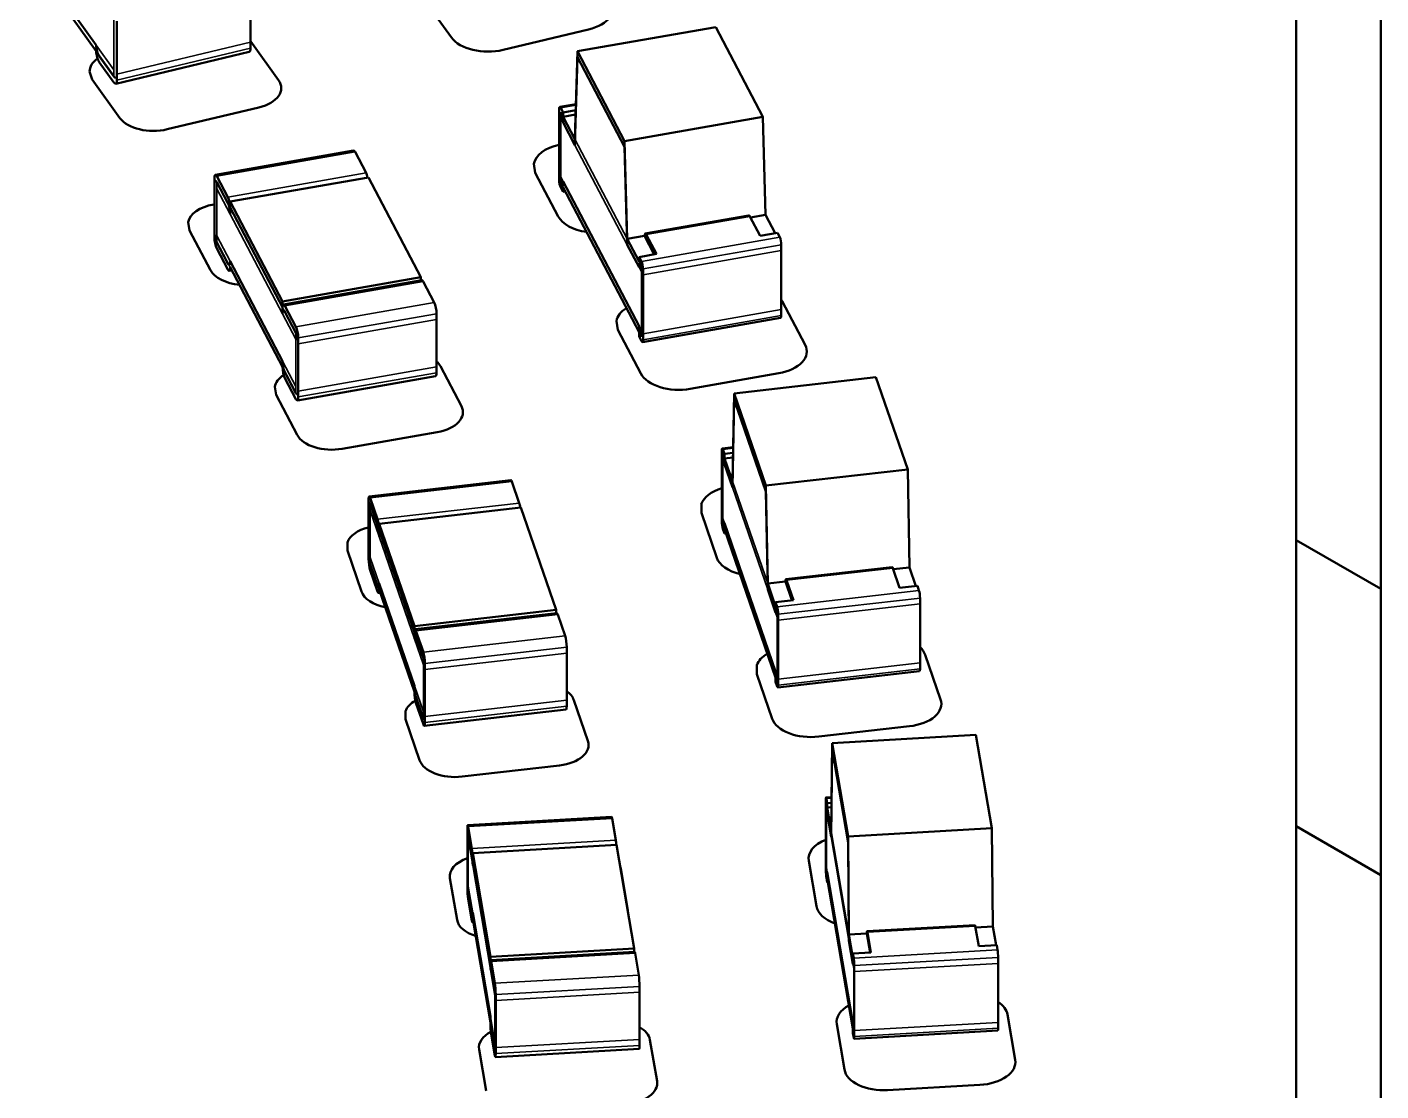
# Model space of a CAD drawing. Header units: inches. Extents: x -20.7 to 49, y -43 to 17.2.
# Drawn here: x -9.324 to -8.438, y -2.054 to -1.358 of the extents above; entities that cross this region are included whole.
import ezdxf

# ---------------------------------------------------------------- set-up
doc = ezdxf.new("R2010")
doc.units = ezdxf.units.IN
doc.header["$MEASUREMENT"] = 0
doc.layers.add('Visible (ANSI)', color=7, linetype='Continuous', lineweight=50)
doc.layers.add('Visible Narrow (ANSI)', color=7, linetype='Continuous', lineweight=35)

msp = doc.modelspace()

# ---------------------------------------------------------------- linework, layer by layer
at = {"layer": 'Visible (ANSI)'}
for p, q in [((-8.43841, -0.33529), (-8.43841, -2.44921)), ((-8.49374, -1.15682), (-8.49374, -2.46564)), ((-9.32359, -1.30733), (-9.27839, -1.37033)), ((-9.32359, -1.31118), (-9.27839, -1.37418)), ((-9.17754, -1.36835), (-9.17754, -1.33363)), ((-9.17754, -1.37221), (-9.17754, -1.33749)), ((-9.04612, -1.36524), (-9.06589, -1.33768)), ((-9.26483, -1.38923), (-9.26483, -1.35451)), ((-9.26483, -1.39308), (-9.26483, -1.35837)), ((-8.95644, -1.35994), (-9.01236, -1.37332)), ((-8.87332, -1.35842), (-8.96374, -1.37426)), ((-8.87332, -1.35842), (-8.84246, -1.41715)), ((-9.17726, -1.36791), (-9.15918, -1.39311)), ((-9.27636, -1.3775), (-9.26687, -1.39073)), ((-9.26563, -1.39542), (-9.17834, -1.37454)), ((-8.96545, -1.43175), (-8.96374, -1.37426)), ((-8.96545, -1.43561), (-8.96374, -1.37811)), ((-8.96374, -1.37426), (-8.93288, -1.43299)), ((-8.96374, -1.37811), (-8.93288, -1.43684)), ((-9.28093, -1.3927), (-9.28273, -1.38748)), ((-9.27636, -1.38136), (-9.26687, -1.39459)), ((-9.26285, -1.4179), (-9.28093, -1.3927)), ((-9.17197, -1.41092), (-9.23198, -1.42528)), ((-8.97574, -1.45461), (-8.97574, -1.41217)), ((-8.97574, -1.45846), (-8.97574, -1.41603)), ((-8.97532, -1.41064), (-8.96477, -1.40879)), ((-8.97471, -1.41124), (-8.97317, -1.41417)), ((-8.97471, -1.4151), (-8.97317, -1.41803)), ((-8.96488, -1.41272), (-8.97317, -1.41417)), ((-8.97317, -1.41707), (-8.97317, -1.41417)), ((-8.97317, -1.41707), (-8.96497, -1.41563)), ((-8.97317, -1.41707), (-8.96545, -1.43175)), ((-8.97317, -1.42092), (-8.97317, -1.41803)), ((-8.97317, -1.42092), (-8.96545, -1.43561)), ((-8.84246, -1.41715), (-8.93288, -1.43299)), ((-8.84246, -1.41715), (-8.84075, -1.48117)), ((-8.93288, -1.43299), (-8.93117, -1.497)), ((-9.2005, -1.45501), (-9.11008, -1.43918)), ((-9.10916, -1.44007), (-9.10196, -1.45378)), ((-8.93288, -1.43684), (-8.93117, -1.50086)), ((-8.99129, -1.45372), (-8.99227, -1.44793)), ((-9.20112, -1.49203), (-9.20112, -1.45731)), ((-9.19958, -1.45591), (-9.19238, -1.46961)), ((-9.19958, -1.45977), (-9.19238, -1.47347)), ((-9.19084, -1.47255), (-9.10042, -1.45671)), ((-9.10042, -1.45671), (-9.06613, -1.52197)), ((-8.97629, -1.48227), (-8.99129, -1.45372)), ((-8.97471, -1.45946), (-8.97317, -1.46239)), ((-8.97317, -1.4595), (-8.92345, -1.55412)), ((-8.97317, -1.46239), (-8.97317, -1.4595)), ((-9.20112, -1.49589), (-9.20112, -1.46117)), ((-8.97471, -1.46331), (-8.97317, -1.46625)), ((-8.97317, -1.46336), (-8.92345, -1.55798)), ((-8.97317, -1.46625), (-8.97317, -1.46336)), ((-8.97177, -1.46601), (-8.97317, -1.46625)), ((-9.20157, -1.47436), (-9.20112, -1.47428)), ((-9.19084, -1.47255), (-9.15655, -1.5378)), ((-9.19084, -1.47689), (-9.19084, -1.47255)), ((-9.19084, -1.47641), (-9.15655, -1.54166)), ((-9.19084, -1.48074), (-9.19084, -1.47641)), ((-9.21731, -1.49137), (-9.21822, -1.48607)), ((-8.91945, -1.49349), (-8.85163, -1.48162)), ((-8.85102, -1.48221), (-8.84434, -1.49494)), ((-8.84075, -1.48117), (-8.85066, -1.4829)), ((-8.84075, -1.48117), (-8.83442, -1.4932)), ((-9.2036, -1.51747), (-9.21731, -1.49137)), ((-8.91986, -1.49502), (-8.93117, -1.497)), ((-8.91986, -1.49502), (-8.91354, -1.50706)), ((-8.91215, -1.50681), (-8.91884, -1.49409)), ((-8.84434, -1.49494), (-8.83303, -1.49296)), ((-8.83303, -1.49296), (-8.83149, -1.49589)), ((-9.19958, -1.4993), (-9.19238, -1.51301)), ((-9.19958, -1.50316), (-9.19238, -1.51687)), ((-8.93117, -1.497), (-8.92345, -1.51169)), ((-8.93117, -1.50086), (-8.92345, -1.51554)), ((-8.83046, -1.54318), (-8.83046, -1.50074)), ((-8.83046, -1.54703), (-8.83046, -1.5046)), ((-9.19084, -1.5116), (-9.15655, -1.57686)), ((-8.92345, -1.50879), (-8.91215, -1.50681)), ((-8.92345, -1.50879), (-8.92191, -1.51173)), ((-8.92345, -1.50879), (-8.92345, -1.51169)), ((-8.92345, -1.51265), (-8.92191, -1.51559)), ((-8.92345, -1.51265), (-8.92345, -1.51554)), ((-9.19146, -1.51776), (-9.18978, -1.51747)), ((-9.19084, -1.51546), (-9.15655, -1.58072)), ((-9.15655, -1.5378), (-9.06613, -1.52197)), ((-9.06613, -1.52412), (-9.06613, -1.52197)), ((-8.92088, -1.55901), (-8.92088, -1.51658)), ((-8.92088, -1.56287), (-8.92088, -1.52044)), ((-9.15593, -1.53984), (-9.06551, -1.52401)), ((-9.06459, -1.5249), (-9.05739, -1.53861)), ((-9.15655, -1.54214), (-9.15655, -1.5378)), ((-8.82991, -1.53769), (-8.81491, -1.56624)), ((-9.15655, -1.546), (-9.15655, -1.54166)), ((-9.15655, -1.54166), (-9.15654, -1.54166)), ((-9.15501, -1.54074), (-9.14781, -1.55444)), ((-9.15501, -1.5446), (-9.14781, -1.5583)), ((-9.05585, -1.5806), (-9.05585, -1.54588)), ((-8.9213, -1.5644), (-8.83088, -1.54857)), ((-9.05585, -1.58446), (-9.05585, -1.54974)), ((-8.93729, -1.5565), (-8.93827, -1.55071)), ((-8.92229, -1.58505), (-8.93729, -1.5565)), ((-8.92345, -1.55412), (-8.92345, -1.55701)), ((-8.92345, -1.55701), (-8.92191, -1.55995)), ((-9.14627, -1.59644), (-9.14627, -1.56172)), ((-9.14627, -1.60029), (-9.14627, -1.56558)), ((-8.92345, -1.55798), (-8.92345, -1.56087)), ((-8.92345, -1.56087), (-8.92191, -1.56381)), ((-9.15501, -1.58414), (-9.14781, -1.59784)), ((-9.05337, -1.58023), (-9.03966, -1.60633)), ((-9.15501, -1.58799), (-9.14781, -1.6017)), ((-9.14689, -1.60259), (-9.05647, -1.58676)), ((-8.83214, -1.58485), (-8.89006, -1.59499)), ((-8.76856, -1.58749), (-8.86123, -1.59813)), ((-8.76856, -1.58749), (-8.74782, -1.64768)), ((-9.16074, -1.59904), (-9.16165, -1.59374)), ((-9.14703, -1.62514), (-9.16074, -1.59904)), ((-8.86239, -1.65554), (-8.86123, -1.59813)), ((-8.86239, -1.6594), (-8.86123, -1.60199)), ((-8.86123, -1.59813), (-8.8405, -1.65832)), ((-8.86123, -1.60199), (-8.8405, -1.66218)), ((-9.0554, -1.62334), (-9.11757, -1.63423)), ((-8.8693, -1.67791), (-8.8693, -1.63547)), ((-8.86901, -1.63396), (-8.86194, -1.63315)), ((-8.86861, -1.63459), (-8.86757, -1.6376)), ((-8.86201, -1.63696), (-8.86757, -1.6376)), ((-8.8693, -1.68176), (-8.8693, -1.63933)), ((-8.86861, -1.63845), (-8.86757, -1.64146)), ((-8.86757, -1.64049), (-8.86757, -1.6376)), ((-8.86757, -1.64049), (-8.86207, -1.63986)), ((-8.86757, -1.64049), (-8.86239, -1.65554)), ((-8.86757, -1.64435), (-8.86757, -1.64146)), ((-8.86757, -1.64435), (-8.86239, -1.6594)), ((-9.09989, -1.66536), (-9.00721, -1.65472)), ((-8.74782, -1.64768), (-8.8405, -1.65832)), ((-8.74782, -1.64768), (-8.74667, -1.71178)), ((-9.00661, -1.65566), (-9.00177, -1.6697)), ((-8.8405, -1.65832), (-8.83934, -1.72242)), ((-8.8405, -1.66218), (-8.83934, -1.72628)), ((-9.10032, -1.70235), (-9.10032, -1.66763)), ((-9.10032, -1.7062), (-9.10032, -1.67149)), ((-9.09928, -1.6663), (-9.09444, -1.68034)), ((-9.09928, -1.67016), (-9.09444, -1.6842)), ((-9.0934, -1.68335), (-9.00073, -1.67271)), ((-9.00073, -1.67271), (-8.97769, -1.73959)), ((-8.88274, -1.6762), (-8.88274, -1.67038)), ((-8.87266, -1.70546), (-8.88274, -1.6762)), ((-9.0934, -1.68335), (-9.07036, -1.75024)), ((-9.0934, -1.68769), (-9.0934, -1.68335)), ((-9.0934, -1.68721), (-9.07036, -1.75409)), ((-9.0934, -1.69155), (-9.0934, -1.68721)), ((-8.86861, -1.68281), (-8.86757, -1.68582)), ((-8.86861, -1.68666), (-8.86757, -1.68967)), ((-8.86757, -1.68292), (-8.83416, -1.7799)), ((-8.86757, -1.68582), (-8.86757, -1.68292)), ((-8.86757, -1.68678), (-8.83416, -1.78376)), ((-8.86757, -1.68967), (-8.86757, -1.68678)), ((-8.86661, -1.68956), (-8.86757, -1.68967)), ((-9.11419, -1.70083), (-9.11419, -1.69551)), ((-8.49374, -1.694), (-8.43841, -1.72594)), ((-9.10497, -1.72759), (-9.11419, -1.70083)), ((-9.09928, -1.7097), (-9.09444, -1.72374)), ((-9.09928, -1.71355), (-9.09444, -1.7276)), ((-8.82747, -1.71958), (-8.75797, -1.71159)), ((-8.75756, -1.71222), (-8.75307, -1.72526)), ((-8.74667, -1.71178), (-8.7573, -1.713)), ((-8.74667, -1.71178), (-8.74244, -1.72404)), ((-9.0934, -1.72241), (-9.07036, -1.78929)), ((-8.82776, -1.72109), (-8.83934, -1.72242)), ((-8.83934, -1.72242), (-8.83416, -1.73747)), ((-8.82776, -1.72109), (-8.82353, -1.73335)), ((-8.82257, -1.73324), (-8.82707, -1.7202)), ((-8.75307, -1.72526), (-8.74149, -1.72393)), ((-8.74149, -1.72393), (-8.74045, -1.72694)), ((-9.09383, -1.72854), (-9.09267, -1.72841)), ((-9.0934, -1.72627), (-9.07036, -1.79315)), ((-8.83934, -1.72628), (-8.83416, -1.74133)), ((-8.83416, -1.73457), (-8.82257, -1.73324)), ((-8.83416, -1.73457), (-8.83312, -1.73758)), ((-8.83416, -1.73457), (-8.83416, -1.73747)), ((-8.73976, -1.77427), (-8.73976, -1.73184)), ((-9.07036, -1.75024), (-8.97769, -1.73959)), ((-9.06993, -1.7523), (-8.97726, -1.74166)), ((-8.97769, -1.74171), (-8.97769, -1.73959)), ((-8.97665, -1.7426), (-8.97181, -1.75665)), ((-8.83416, -1.73843), (-8.83312, -1.74144)), ((-8.83416, -1.73843), (-8.83416, -1.74133)), ((-8.83243, -1.78492), (-8.83243, -1.74248)), ((-8.73976, -1.77813), (-8.73976, -1.7357)), ((-9.07036, -1.75457), (-9.07036, -1.75024)), ((-8.83243, -1.78877), (-8.83243, -1.74634)), ((-9.07036, -1.75843), (-9.07036, -1.75409)), ((-9.07036, -1.75409), (-9.07035, -1.75409)), ((-9.06932, -1.75324), (-9.06449, -1.76729)), ((-9.06932, -1.7571), (-9.06449, -1.77115)), ((-8.97078, -1.79871), (-8.97078, -1.764)), ((-8.97078, -1.80257), (-8.97078, -1.76785)), ((-8.7364, -1.7689), (-8.72632, -1.79816)), ((-9.06345, -1.80936), (-9.06345, -1.77464)), ((-9.06345, -1.81321), (-9.06345, -1.7785)), ((-8.84645, -1.78154), (-8.84645, -1.77572)), ((-8.83637, -1.8108), (-8.84645, -1.78154)), ((-8.83416, -1.7799), (-8.83416, -1.78279)), ((-8.83416, -1.78279), (-8.83312, -1.7858)), ((-8.83416, -1.78376), (-8.83416, -1.78665)), ((-8.83416, -1.78665), (-8.83312, -1.78966)), ((-8.83272, -1.79029), (-8.74004, -1.77964)), ((-9.06932, -1.79664), (-9.06449, -1.81069)), ((-9.06932, -1.8005), (-9.06449, -1.81454)), ((-9.06388, -1.81548), (-8.97121, -1.80484)), ((-8.96612, -1.79855), (-8.9569, -1.8253)), ((-9.07617, -1.81119), (-9.07617, -1.80587)), ((-9.06695, -1.83794), (-9.07617, -1.81119)), ((-8.74662, -1.8157), (-8.80599, -1.82252)), ((-8.7032, -1.82137), (-8.79723, -1.82672)), ((-8.7032, -1.82137), (-8.69278, -1.88245)), ((-8.79781, -1.88408), (-8.79723, -1.82672)), ((-8.79781, -1.88794), (-8.79723, -1.83058)), ((-8.79723, -1.82672), (-8.78681, -1.8878)), ((-8.79723, -1.83058), (-8.78681, -1.89165)), ((-8.97546, -1.84134), (-9.03918, -1.84865)), ((-8.80128, -1.90616), (-8.80128, -1.86372)), ((-8.80128, -1.91001), (-8.80128, -1.86758)), ((-8.80113, -1.86222), (-8.79759, -1.86202)), ((-8.80093, -1.86287), (-8.80041, -1.86592)), ((-8.80093, -1.86672), (-8.80041, -1.86978)), ((-8.79762, -1.86576), (-8.80041, -1.86592)), ((-8.80041, -1.86881), (-8.80041, -1.86592)), ((-9.03548, -1.88039), (-8.94145, -1.87504)), ((-8.94115, -1.87601), (-8.93872, -1.89026)), ((-8.80041, -1.86881), (-8.79765, -1.86866)), ((-8.80041, -1.86881), (-8.79781, -1.88408)), ((-8.80041, -1.87267), (-8.80041, -1.86978)), ((-8.80041, -1.87267), (-8.79781, -1.88794)), ((-9.0357, -1.91736), (-9.0357, -1.88264)), ((-9.03518, -1.88135), (-9.03275, -1.89561)), ((-9.03518, -1.88521), (-9.03275, -1.89946)), ((-8.69278, -1.88245), (-8.78681, -1.8878)), ((-8.69278, -1.88245), (-8.6922, -1.9466)), ((-8.49374, -1.88114), (-8.43841, -1.91308)), ((-9.0357, -1.92122), (-9.0357, -1.8865)), ((-9.03223, -1.89866), (-8.93819, -1.89331)), ((-8.93819, -1.89331), (-8.92662, -1.96118)), ((-8.78681, -1.8878), (-8.78623, -1.95195)), ((-8.78681, -1.89165), (-8.78623, -1.9558)), ((-9.03223, -1.89866), (-9.02065, -1.96652)), ((-9.03223, -1.903), (-9.03223, -1.89866)), ((-9.03223, -1.90252), (-9.02065, -1.97038)), ((-9.03223, -1.90686), (-9.03223, -1.90252)), ((-8.93546, -1.90878), (-8.93083, -1.93592)), ((-8.80742, -1.93344), (-8.81248, -1.90375)), ((-8.80093, -1.91109), (-8.80041, -1.91414)), ((-8.80041, -1.91125), (-8.78363, -2.00965)), ((-8.80041, -1.91414), (-8.80041, -1.91125)), ((-9.04249, -1.94227), (-9.04712, -1.91513)), ((-8.80093, -1.91494), (-8.80041, -1.918)), ((-8.80041, -1.9151), (-8.78363, -2.0135)), ((-8.80041, -1.918), (-8.80041, -1.9151)), ((-8.79992, -1.91797), (-8.80041, -1.918)), ((-9.03518, -1.92475), (-9.03275, -1.939)), ((-9.03518, -1.92861), (-9.03275, -1.94286)), ((-9.03223, -1.93772), (-9.02065, -2.00558)), ((-9.03245, -1.94383), (-9.03185, -1.94379)), ((-9.03223, -1.94157), (-9.02065, -2.00944)), ((-8.77433, -1.94978), (-8.70381, -1.94577)), ((-8.7036, -1.94641), (-8.70135, -1.95964)), ((-8.6922, -1.9466), (-8.70346, -1.94724)), ((-8.6922, -1.9466), (-8.69008, -1.959)), ((-8.77448, -1.95128), (-8.78623, -1.95195)), ((-8.78623, -1.95195), (-8.78363, -1.96721)), ((-8.78623, -1.9558), (-8.78363, -1.97107)), ((-8.77448, -1.95128), (-8.77236, -1.96368)), ((-8.77187, -1.96365), (-8.77413, -1.95042)), ((-9.02065, -1.96652), (-8.92662, -1.96118)), ((-9.02043, -1.96861), (-8.9264, -1.96326)), ((-8.92662, -1.96327), (-8.92662, -1.96118)), ((-8.9261, -1.96423), (-8.92367, -1.97848)), ((-8.78363, -1.96432), (-8.77187, -1.96365)), ((-8.78363, -1.96432), (-8.78311, -1.96738)), ((-8.78363, -1.96432), (-8.78363, -1.96721)), ((-8.70135, -1.95964), (-8.68959, -1.95897)), ((-8.68959, -1.95897), (-8.68907, -1.96203)), ((-9.02065, -1.97086), (-9.02065, -1.96652)), ((-9.02065, -1.97472), (-9.02065, -1.97038)), ((-9.02065, -1.97038), (-9.02065, -1.97038)), ((-9.02013, -1.96958), (-9.0177, -1.98383)), ((-9.02013, -1.97343), (-9.0177, -1.98768)), ((-8.78363, -1.96818), (-8.78311, -1.97123)), ((-8.78363, -1.96818), (-8.78363, -1.97107)), ((-8.78276, -2.01474), (-8.78276, -1.9723)), ((-8.68872, -2.00939), (-8.68872, -1.96696)), ((-8.68872, -2.01325), (-8.68872, -1.97081)), ((-8.78276, -2.01859), (-8.78276, -1.97616)), ((-9.01718, -2.02594), (-9.01718, -1.99122)), ((-8.92314, -2.02059), (-8.92314, -1.98587)), ((-8.92314, -2.02445), (-8.92314, -1.98973)), ((-9.01718, -2.0298), (-9.01718, -1.99508)), ((-8.68259, -2.00429), (-8.67752, -2.03398)), ((-9.02013, -2.01297), (-9.0177, -2.02722)), ((-9.02013, -2.01683), (-9.0177, -2.03108)), ((-8.78919, -2.04032), (-8.79425, -2.01063)), ((-8.78363, -2.00965), (-8.78363, -2.01254)), ((-8.78363, -2.01254), (-8.78311, -2.01559)), ((-8.78363, -2.0135), (-8.78363, -2.0164)), ((-8.78363, -2.0164), (-8.78311, -2.01945)), ((-8.7829, -2.0201), (-8.68887, -2.01475)), ((-9.0174, -2.03205), (-8.92336, -2.0267)), ((-8.91635, -2.02075), (-8.91172, -2.0479)), ((-9.02339, -2.05424), (-9.02802, -2.0271)), ((-8.7007, -2.05028), (-8.76094, -2.05371))]:
    msp.add_line(p, q, dxfattribs=at)
for centre, major_axis, ratio, start_param, end_param in [((-8.96633, -1.34616), (0.02584, 0), 0.57735, 5.105089, 6.675885), ((-9.27636, -1.37316), (0.00124, -0.00517), 0.31246, 4.059125, 5.629922), ((-9.19909, -1.37312), (0.02362, 0), 0.57735, 0.392702, 0.422), ((-9.02225, -1.35954), (-0.02584, 0), 0.57735, 0.3927, 1.963496), ((-9.2591, -1.38748), (-0.02362, 0), 0.57735, 5.607017, 6.283175), ((-9.27636, -1.37702), (0.00124, -0.00517), 0.31246, 4.059125, 5.629922), ((-9.17957, -1.36937), (0.00124, -0.00517), 0.31246, 0, 0.917533), ((-9.26687, -1.38639), (0.00124, -0.00517), 0.31246, 5.629922, 7.200718), ((-9.26687, -1.39025), (0.00124, -0.00517), 0.31246, 5.629922, 7.200718), ((-9.18101, -1.39832), (0.02362, 0), 0.57735, 5.105098, 6.675872), ((-8.97471, -1.41413), (-0.00061, 0.00349), 0.237016, 5.64681, 7.217607), ((-8.97471, -1.41799), (-0.00061, 0.00349), 0.237016, 5.64681, 7.217607), ((-9.24102, -1.41268), (-0.02362, 0), 0.57735, 0.392702, 1.96349), ((-9.10916, -1.44441), (-0.00092, 0.00524), 0.237016, 5.64681, 6.283185), ((-8.96656, -1.44939), (-0.02584, 0), 0.57735, 5.075455, 6.185017), ((-9.19958, -1.46025), (-0.00092, 0.00524), 0.237016, 5.64681, 7.217607), ((-9.19958, -1.46411), (-0.00092, 0.00524), 0.237016, 5.64681, 7.217607), ((-9.10196, -1.45812), (-0.00092, 0.00524), 0.237016, 4.923935, 5.64681), ((-8.97471, -1.45656), (0.00061, -0.00349), 0.237016, 4.076014, 5.64681), ((-8.97471, -1.46042), (0.00061, -0.00349), 0.237016, 4.076014, 5.64681), ((-9.19471, -1.48741), (-0.02362, 0), 0.57735, 5.006908, 6.185014), ((-9.19238, -1.47395), (-0.00092, 0.00524), 0.237016, 4.076014, 5.64681), ((-9.19238, -1.47781), (-0.00092, 0.00524), 0.237016, 4.076014, 5.64681), ((-8.95156, -1.47794), (-0.02584, 0), 0.57735, 0.294516, 1.322696), ((-8.85102, -1.48511), (-0.00061, 0.00349), 0.237016, 5.64681, 6.283185), ((-9.19958, -1.49496), (0.00092, -0.00524), 0.237016, 4.076014, 5.64681), ((-9.19958, -1.49882), (0.00092, -0.00524), 0.237016, 4.076014, 5.64681), ((-8.91884, -1.49698), (-0.00061, 0.00349), 0.237016, 5.64681, 7.217607), ((-8.83149, -1.49879), (-0.00061, 0.00349), 0.237016, 4.076014, 5.64681), ((-9.19238, -1.50867), (0.00092, -0.00524), 0.237016, 5.64681, 7.217607), ((-8.92191, -1.51462), (-0.00061, 0.00349), 0.237016, 4.076014, 5.64681), ((-9.181, -1.51351), (-0.02362, 0), 0.57735, 0.294533, 1.409426), ((-9.19238, -1.51253), (0.00092, -0.00524), 0.237016, 5.64681, 7.217607), ((-8.92191, -1.51848), (-0.00061, 0.00349), 0.237016, 4.076014, 5.64681), ((-9.06459, -1.52924), (-0.00092, 0.00524), 0.237016, 5.64681, 6.283185), ((-9.15501, -1.54508), (-0.00092, 0.00524), 0.237016, 5.64681, 7.217607), ((-9.05739, -1.54295), (-0.00092, 0.00524), 0.237016, 4.076014, 5.64681), ((-8.85464, -1.54202), (0.02584, 0), 0.57735, 0.294516, 0.360499), ((-9.15501, -1.54894), (-0.00092, 0.00524), 0.237016, 5.64681, 7.217607), ((-8.91256, -1.55217), (-0.02584, 0), 0.57735, 5.549541, 6.185017), ((-8.83149, -1.54508), (0.00061, -0.00349), 0.237016, 0, 0.934421), ((-9.14781, -1.55878), (-0.00092, 0.00524), 0.237016, 4.076014, 5.64681), ((-9.14781, -1.56264), (-0.00092, 0.00524), 0.237016, 4.076014, 5.64681), ((-8.92191, -1.55706), (0.00061, -0.00349), 0.237016, 5.64681, 7.217607), ((-8.92191, -1.56091), (0.00061, -0.00349), 0.237016, 5.64681, 7.217607), ((-8.83964, -1.57057), (0.02584, 0), 0.57735, 5.006909, 6.577711), ((-9.15501, -1.5798), (0.00092, -0.00524), 0.237016, 4.076014, 5.64681), ((-9.15501, -1.58365), (0.00092, -0.00524), 0.237016, 4.076014, 5.64681), ((-9.05739, -1.58152), (0.00092, -0.00524), 0.237016, 0, 0.934421), ((-9.07598, -1.58419), (0.02362, 0), 0.57735, 0.294533, 0.550841), ((-9.13814, -1.59508), (-0.02362, 0), 0.57735, 5.554697, 6.185014), ((-8.89756, -1.58072), (-0.02584, 0), 0.57735, 0.294516, 1.865335), ((-9.14781, -1.5935), (0.00092, -0.00524), 0.237016, 5.64681, 7.217607), ((-9.14781, -1.59736), (0.00092, -0.00524), 0.237016, 5.64681, 7.217607), ((-9.06226, -1.61029), (0.02362, 0), 0.57735, 5.006922, 6.577703), ((-9.12442, -1.62118), (-0.02362, 0), 0.57735, 0.294533, 1.865314), ((-8.86861, -1.63748), (-0.0004, 0.00352), 0.159291, 5.65853, 7.229327), ((-8.86861, -1.64134), (-0.0004, 0.00352), 0.159291, 5.65853, 7.229327), ((-9.00661, -1.66), (-0.00061, 0.00528), 0.159291, 5.65853, 6.283185), ((-8.8574, -1.67329), (-0.02584, 0), 0.57735, 5.191031, 6.086839), ((-9.09928, -1.67064), (-0.00061, 0.00528), 0.159291, 5.65853, 7.229327), ((-9.09928, -1.6745), (-0.00061, 0.00528), 0.159291, 5.65853, 7.229327), ((-9.00177, -1.67404), (-0.00061, 0.00528), 0.159291, 4.940715, 5.65853), ((-9.09444, -1.68468), (-0.00061, 0.00528), 0.159291, 4.087734, 5.65853), ((-8.86861, -1.67991), (0.0004, -0.00352), 0.159291, 4.087734, 5.65853), ((-8.86861, -1.68377), (0.0004, -0.00352), 0.159291, 4.087734, 5.65853), ((-9.09102, -1.69817), (-0.02362, 0), 0.57735, 5.116841, 6.086833), ((-9.09444, -1.68854), (-0.00061, 0.00528), 0.159291, 4.087734, 5.65853), ((-9.09928, -1.70536), (0.00061, -0.00528), 0.159291, 4.087734, 5.65853), ((-9.09928, -1.70921), (0.00061, -0.00528), 0.159291, 4.087734, 5.65853), ((-8.84732, -1.70255), (-0.02584, 0), 0.57735, 0.196347, 1.169679), ((-8.75756, -1.71511), (-0.0004, 0.00352), 0.159291, 5.65853, 6.283185), ((-9.09444, -1.7194), (0.00061, -0.00528), 0.159291, 5.65853, 7.229327), ((-8.82707, -1.7231), (-0.0004, 0.00352), 0.159291, 5.65853, 7.229327), ((-9.0818, -1.72492), (-0.02362, 0), 0.57735, 0.196351, 1.24257), ((-9.09444, -1.72326), (0.00061, -0.00528), 0.159291, 5.65853, 7.229327), ((-8.74045, -1.72983), (-0.0004, 0.00352), 0.159291, 4.087734, 5.65853), ((-8.97665, -1.74694), (-0.00061, 0.00528), 0.159291, 5.65853, 6.283185), ((-8.83312, -1.74048), (-0.0004, 0.00352), 0.159291, 4.087734, 5.65853), ((-8.83312, -1.74433), (-0.0004, 0.00352), 0.159291, 4.087734, 5.65853), ((-9.06932, -1.75758), (-0.00061, 0.00528), 0.159291, 5.65853, 7.229327), ((-9.06932, -1.76144), (-0.00061, 0.00528), 0.159291, 5.65853, 7.229327), ((-8.97181, -1.76099), (-0.00061, 0.00528), 0.159291, 4.087734, 5.65853), ((-9.06449, -1.77163), (-0.00061, 0.00528), 0.159291, 4.087734, 5.65853), ((-8.82111, -1.77863), (-0.02584, 0), 0.57735, 5.5062, 6.086839), ((-8.76174, -1.77181), (0.02584, 0), 0.57735, 0.196347, 0.553373), ((-9.06449, -1.77549), (-0.00061, 0.00528), 0.159291, 4.087734, 5.65853), ((-8.74045, -1.77612), (0.0004, -0.00352), 0.159291, 0, 0.946141), ((-8.83312, -1.78291), (0.0004, -0.00352), 0.159291, 5.65853, 7.229327), ((-9.06932, -1.7923), (0.00061, -0.00528), 0.159291, 4.087734, 5.65853), ((-9.06932, -1.79616), (0.00061, -0.00528), 0.159291, 4.087734, 5.65853), ((-8.98929, -1.80121), (0.02362, 0), 0.57735, 0.196351, 0.670204), ((-8.83312, -1.78677), (0.0004, -0.00352), 0.159291, 5.65853, 7.229327), ((-9.053, -1.80853), (-0.02362, 0), 0.57735, 5.50022, 6.086833), ((-8.97181, -1.79956), (0.00061, -0.00528), 0.159291, 0, 0.946141), ((-8.75166, -1.80107), (0.02584, 0), 0.57735, 4.908736, 6.479537), ((-9.06449, -1.80635), (0.00061, -0.00528), 0.159291, 5.65853, 7.229327), ((-9.06449, -1.8102), (0.00061, -0.00528), 0.159291, 5.65853, 7.229327), ((-8.81103, -1.80789), (-0.02584, 0), 0.57735, 0.196347, 1.767148), ((-8.98007, -1.82796), (0.02362, 0), 0.57735, 4.908752, 6.479522), ((-9.04378, -1.83528), (-0.02362, 0), 0.57735, 0.196351, 1.767145), ((-8.80093, -1.86576), (-0.0002, 0.00354), 0.080031, 5.665428, 7.236225), ((-8.80093, -1.86962), (-0.0002, 0.00354), 0.080031, 5.665428, 7.236225), ((-8.94115, -1.88035), (-0.0003, 0.00531), 0.080031, 5.665428, 6.283185), ((-9.03518, -1.88569), (-0.0003, 0.00531), 0.080031, 5.665428, 7.236225), ((-9.03518, -1.88955), (-0.0003, 0.00531), 0.080031, 5.665428, 7.236225), ((-8.93872, -1.8946), (-0.0003, 0.00531), 0.080031, 4.950607, 5.665428), ((-8.78677, -1.90229), (-0.02584, 0), 0.57735, 5.308653, 6.381373), ((-9.02361, -1.91379), (-0.02362, 0), 0.57735, 5.249571, 6.38136), ((-9.03275, -1.89995), (-0.0003, 0.00531), 0.080031, 4.094632, 5.665428), ((-9.03275, -1.9038), (-0.0003, 0.00531), 0.080031, 4.094632, 5.665428), ((-8.95897, -1.91011), (0.02362, 0), 0.57735, 0.098185, 0.189841), ((-8.80093, -1.90819), (0.0002, -0.00354), 0.080031, 4.094632, 5.665428), ((-8.80093, -1.91205), (0.0002, -0.00354), 0.080031, 4.094632, 5.665428), ((-9.03518, -1.92041), (0.0003, -0.00531), 0.080031, 4.094632, 5.665428), ((-9.03518, -1.92427), (0.0003, -0.00531), 0.080031, 4.094632, 5.665428), ((-9.03275, -1.93466), (0.0003, -0.00531), 0.080031, 5.665428, 7.236225), ((-8.95433, -1.93726), (0.02362, 0), 0.57735, 0.006543, 0.098175), ((-8.78171, -1.93198), (-0.02584, 0), 0.57735, 0.098162, 1.013397), ((-9.01898, -1.94093), (-0.02362, 0), 0.57735, 0.098185, 1.071418), ((-9.03275, -1.93852), (0.0003, -0.00531), 0.080031, 5.665428, 7.236225), ((-8.7036, -1.9493), (-0.0002, 0.00354), 0.080031, 5.665428, 6.283185), ((-8.77413, -1.95331), (-0.0002, 0.00354), 0.080031, 5.665428, 7.236225), ((-8.9261, -1.96857), (-0.0003, 0.00531), 0.080031, 5.665428, 6.283185), ((-8.68907, -1.96492), (-0.0002, 0.00354), 0.080031, 4.094632, 5.665428), ((-9.02013, -1.97392), (-0.0003, 0.00531), 0.080031, 5.665428, 7.236225), ((-9.02013, -1.97777), (-0.0003, 0.00531), 0.080031, 5.665428, 7.236225), ((-8.78311, -1.97027), (-0.0002, 0.00354), 0.080031, 4.094632, 5.665428), ((-8.78311, -1.97413), (-0.0002, 0.00354), 0.080031, 4.094632, 5.665428), ((-8.92367, -1.98282), (-0.0003, 0.00531), 0.080031, 4.094632, 5.665428), ((-9.0177, -1.98817), (-0.0003, 0.00531), 0.080031, 4.094632, 5.665428), ((-9.0177, -1.99202), (-0.0003, 0.00531), 0.080031, 4.094632, 5.665428), ((-8.76854, -2.00917), (-0.02584, 0), 0.57735, 5.466134, 6.381373), ((-8.7083, -2.00575), (0.02584, 0), 0.57735, 0.098162, 0.711173), ((-9.02013, -2.00863), (0.0003, -0.00531), 0.080031, 4.094632, 5.665428), ((-9.00451, -2.02576), (-0.02362, 0), 0.57735, 5.444297, 6.38136), ((-9.02013, -2.01249), (0.0003, -0.00531), 0.080031, 4.094632, 5.665428), ((-8.93986, -2.02209), (0.02362, 0), 0.57735, 0.098185, 0.784486), ((-8.78311, -2.0127), (0.0002, -0.00354), 0.080031, 5.665428, 7.236225), ((-8.68907, -2.01121), (0.0002, -0.00354), 0.080031, 0, 0.953039), ((-9.0177, -2.02288), (0.0003, -0.00531), 0.080031, 5.665428, 7.236225), ((-8.92367, -2.02139), (0.0003, -0.00531), 0.080031, 0, 0.953039), ((-8.78311, -2.01656), (0.0002, -0.00354), 0.080031, 5.665428, 7.236225), ((-9.0177, -2.02674), (0.0003, -0.00531), 0.080031, 5.665428, 7.236225), ((-8.70323, -2.03544), (0.02584, 0), 0.57735, 4.810548, 6.381373), ((-8.76347, -2.03886), (-0.02584, 0), 0.57735, 0.098162, 1.668981), ((-8.93523, -2.04923), (0.02362, 0), 0.57735, 4.810561, 6.38136)]:
    msp.add_ellipse(centre, major_axis=major_axis, ratio=ratio, start_param=start_param, end_param=end_param, dxfattribs=at)
at = {"layer": 'Visible Narrow (ANSI)'}
for p, q in [((-9.26687, -1.38639), (-9.26687, -1.35168)), ((-9.26687, -1.39025), (-9.26687, -1.35553)), ((-9.27839, -1.37033), (-9.26687, -1.38639)), ((-9.26483, -1.38923), (-9.17754, -1.36835)), ((-9.27839, -1.37418), (-9.26687, -1.39025)), ((-9.26483, -1.39308), (-9.17754, -1.37221)), ((-8.97471, -1.41124), (-8.96479, -1.4095)), ((-8.97471, -1.41413), (-8.97317, -1.41707)), ((-8.97471, -1.45656), (-8.97471, -1.41413)), ((-8.97471, -1.41799), (-8.97317, -1.42092)), ((-8.97471, -1.46042), (-8.97471, -1.41799)), ((-8.93117, -1.497), (-8.96545, -1.43175)), ((-9.19958, -1.45591), (-9.10916, -1.44007)), ((-8.93117, -1.50086), (-8.96545, -1.43561)), ((-9.19958, -1.49496), (-9.19958, -1.46025)), ((-9.19958, -1.46025), (-9.19084, -1.47689)), ((-9.19238, -1.46961), (-9.10196, -1.45378)), ((-8.97471, -1.45656), (-8.97317, -1.4595)), ((-8.97471, -1.46042), (-8.97317, -1.46336)), ((-9.19958, -1.49882), (-9.19958, -1.46411)), ((-9.19958, -1.46411), (-9.19084, -1.48074)), ((-9.19084, -1.47689), (-9.15655, -1.54214)), ((-9.19084, -1.48074), (-9.15655, -1.546)), ((-8.91884, -1.49409), (-8.85102, -1.48221)), ((-9.19958, -1.49496), (-9.19084, -1.5116)), ((-8.92191, -1.51173), (-8.83149, -1.49589)), ((-9.19958, -1.49882), (-9.19084, -1.51546)), ((-8.92088, -1.51658), (-8.83046, -1.50074)), ((-8.92088, -1.52044), (-8.83046, -1.5046)), ((-8.92345, -1.51169), (-8.92191, -1.51462)), ((-8.92345, -1.51554), (-8.92191, -1.51848)), ((-8.92191, -1.55706), (-8.92191, -1.51462)), ((-8.92191, -1.56091), (-8.92191, -1.51848)), ((-9.15501, -1.54074), (-9.06459, -1.5249)), ((-9.14781, -1.55444), (-9.05739, -1.53861)), ((-9.15655, -1.54214), (-9.14781, -1.55878)), ((-9.15655, -1.546), (-9.14781, -1.56264)), ((-9.14627, -1.56172), (-9.05585, -1.54588)), ((-8.92088, -1.55901), (-8.83046, -1.54318)), ((-8.92088, -1.56287), (-8.83046, -1.54703)), ((-9.14627, -1.56558), (-9.05585, -1.54974)), ((-8.92345, -1.55412), (-8.92191, -1.55706)), ((-9.14781, -1.5935), (-9.14781, -1.55878)), ((-9.14781, -1.59736), (-9.14781, -1.56264)), ((-8.92345, -1.55798), (-8.92191, -1.56091)), ((-9.15655, -1.57686), (-9.14781, -1.5935)), ((-9.15655, -1.58072), (-9.14781, -1.59736)), ((-9.14627, -1.59644), (-9.05585, -1.5806)), ((-9.14627, -1.60029), (-9.05585, -1.58446)), ((-8.86861, -1.63459), (-8.86195, -1.63382)), ((-8.86861, -1.63748), (-8.86757, -1.64049)), ((-8.86861, -1.67991), (-8.86861, -1.63748)), ((-8.86861, -1.64134), (-8.86757, -1.64435)), ((-8.86861, -1.68377), (-8.86861, -1.64134)), ((-9.09928, -1.6663), (-9.00661, -1.65566)), ((-8.83934, -1.72242), (-8.86239, -1.65554)), ((-8.83934, -1.72628), (-8.86239, -1.6594)), ((-9.09928, -1.70536), (-9.09928, -1.67064)), ((-9.09928, -1.67064), (-9.0934, -1.68769)), ((-9.09444, -1.68034), (-9.00177, -1.6697)), ((-9.09928, -1.70921), (-9.09928, -1.6745)), ((-9.09928, -1.6745), (-9.0934, -1.69155)), ((-8.86861, -1.67991), (-8.86757, -1.68292)), ((-9.0934, -1.68769), (-9.07036, -1.75457)), ((-8.86861, -1.68377), (-8.86757, -1.68678)), ((-9.0934, -1.69155), (-9.07036, -1.75843)), ((-9.09928, -1.70536), (-9.0934, -1.72241)), ((-9.09928, -1.70921), (-9.0934, -1.72627)), ((-8.82707, -1.7202), (-8.75756, -1.71222)), ((-8.83312, -1.73758), (-8.74045, -1.72694)), ((-8.83243, -1.74248), (-8.73976, -1.73184)), ((-9.06932, -1.75324), (-8.97665, -1.7426)), ((-8.83416, -1.73747), (-8.83312, -1.74048)), ((-8.83416, -1.74133), (-8.83312, -1.74433)), ((-8.83312, -1.78291), (-8.83312, -1.74048)), ((-8.83243, -1.74634), (-8.73976, -1.7357)), ((-8.83312, -1.78677), (-8.83312, -1.74433)), ((-9.07036, -1.75457), (-9.06449, -1.77163)), ((-9.07036, -1.75843), (-9.06449, -1.77549)), ((-9.06449, -1.76729), (-8.97181, -1.75665)), ((-9.06345, -1.77464), (-8.97078, -1.764)), ((-9.06345, -1.7785), (-8.97078, -1.76785)), ((-9.06449, -1.80635), (-9.06449, -1.77163)), ((-9.06449, -1.8102), (-9.06449, -1.77549)), ((-8.83243, -1.78492), (-8.73976, -1.77427)), ((-8.83243, -1.78877), (-8.73976, -1.77813)), ((-8.83416, -1.7799), (-8.83312, -1.78291)), ((-8.83416, -1.78376), (-8.83312, -1.78677)), ((-9.07036, -1.78929), (-9.06449, -1.80635)), ((-9.07036, -1.79315), (-9.06449, -1.8102)), ((-9.06345, -1.80936), (-8.97078, -1.79871)), ((-9.06345, -1.81321), (-8.97078, -1.80257)), ((-8.80093, -1.86287), (-8.79759, -1.86268)), ((-8.80093, -1.86576), (-8.80041, -1.86881)), ((-8.80093, -1.90819), (-8.80093, -1.86576)), ((-9.03518, -1.88135), (-8.94115, -1.87601)), ((-8.80093, -1.86962), (-8.80041, -1.87267)), ((-8.80093, -1.91205), (-8.80093, -1.86962)), ((-8.78623, -1.95195), (-8.79781, -1.88408)), ((-9.03518, -1.92041), (-9.03518, -1.88569)), ((-9.03518, -1.88569), (-9.03223, -1.903)), ((-9.03518, -1.92427), (-9.03518, -1.88955)), ((-9.03518, -1.88955), (-9.03223, -1.90686)), ((-9.03275, -1.89561), (-8.93872, -1.89026)), ((-8.78623, -1.9558), (-8.79781, -1.88794)), ((-9.03223, -1.903), (-9.02065, -1.97086)), ((-9.03223, -1.90686), (-9.02065, -1.97472)), ((-8.80093, -1.90819), (-8.80041, -1.91125)), ((-9.03518, -1.92041), (-9.03223, -1.93772)), ((-8.80093, -1.91205), (-8.80041, -1.9151)), ((-9.03518, -1.92427), (-9.03223, -1.94157)), ((-8.77413, -1.95042), (-8.7036, -1.94641)), ((-9.02013, -1.96958), (-8.9261, -1.96423)), ((-8.78311, -1.96738), (-8.68907, -1.96203)), ((-9.02065, -1.97086), (-9.0177, -1.98817)), ((-8.78363, -1.96721), (-8.78311, -1.97027)), ((-8.78363, -1.97107), (-8.78311, -1.97413)), ((-8.78311, -2.0127), (-8.78311, -1.97027)), ((-8.78276, -1.9723), (-8.68872, -1.96696)), ((-8.78276, -1.97616), (-8.68872, -1.97081)), ((-9.02065, -1.97472), (-9.0177, -1.99202)), ((-9.0177, -1.98383), (-8.92367, -1.97848)), ((-8.78311, -2.01656), (-8.78311, -1.97413)), ((-9.0177, -2.02288), (-9.0177, -1.98817)), ((-9.01718, -1.99122), (-8.92314, -1.98587)), ((-9.01718, -1.99508), (-8.92314, -1.98973)), ((-9.0177, -2.02674), (-9.0177, -1.99202)), ((-9.02065, -2.00558), (-9.0177, -2.02288)), ((-9.02065, -2.00944), (-9.0177, -2.02674)), ((-8.78363, -2.00965), (-8.78311, -2.0127)), ((-8.78363, -2.0135), (-8.78311, -2.01656)), ((-8.78276, -2.01474), (-8.68872, -2.00939)), ((-8.78276, -2.01859), (-8.68872, -2.01325)), ((-9.01718, -2.02594), (-8.92314, -2.02059)), ((-9.01718, -2.0298), (-8.92314, -2.02445))]:
    msp.add_line(p, q, dxfattribs=at)

doc.saveas('drawing.dxf')
